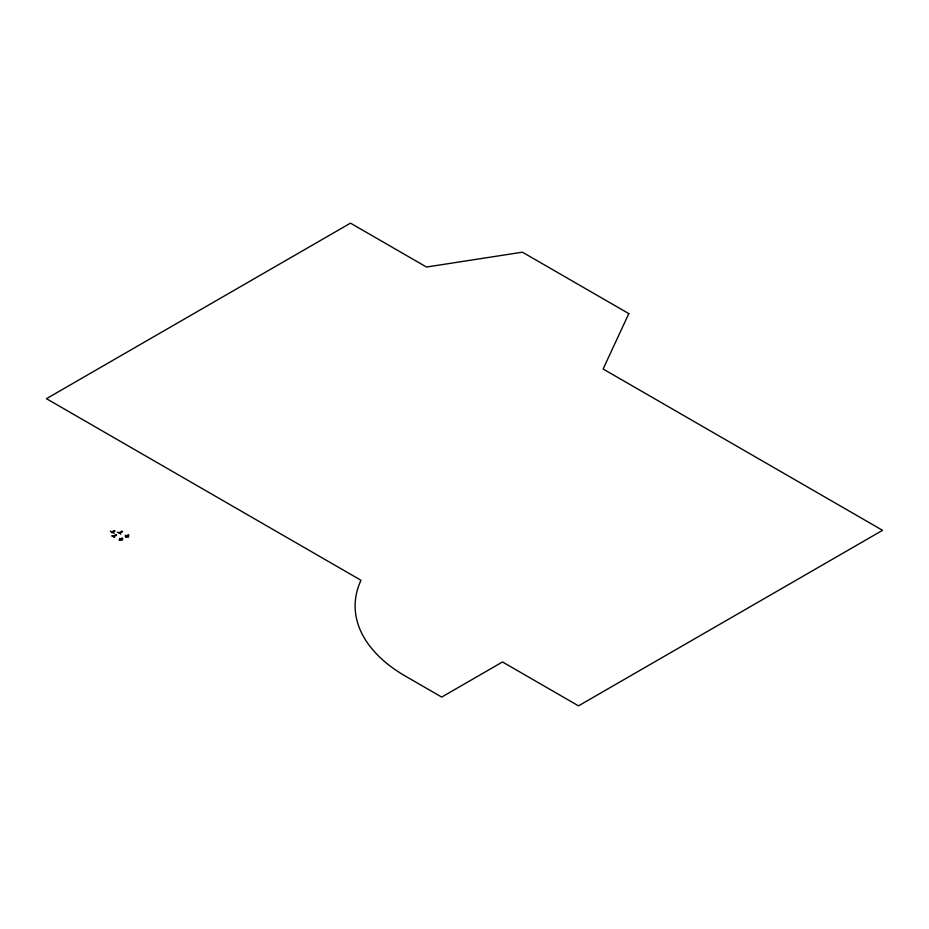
<?xml version="1.0" encoding="UTF-8"?>
<svg xmlns="http://www.w3.org/2000/svg" width="929" height="929" viewBox="0 0 929 929"><rect width="100%" height="100%" fill="white"/><g stroke="black" fill="none" stroke-linecap="round" stroke-linejoin="round"><path stroke-width="1.39" d="M126.309 536.707L128.69 537.101M112.095 532.154L110.388 531.121M112.479 532.282L114.186 533.316M120.12 532.874L120.712 534.256M111.503 535.928L113.977 535.963M114.36 536.184L114.418 537.612M119.76 539.668L119.818 538.239M122.721 539.923L120.247 539.888M119.435 532.596L117.321 532.294M125.891 536.323L125.287 535.15M628.817 313.619L603.118 368.999L882.55 530.32L578.512 705.854L502.508 661.971L441.693 697.087L405.485 676.173A171.97 99.287 0 0 1 360.986 580.265L46.45 398.68L350.488 223.146L426.492 267.029L522.412 252.189L628.817 313.619M114.36 530.587L111.317 532.34L112.072 532.781L115.115 531.028L114.36 530.587M115.87 534.651L112.827 536.405L113.582 536.846L116.624 535.092L115.87 534.651M121.757 531.26L118.715 533.014L119.469 533.455L122.512 531.69L121.757 531.26M122.024 538.205L118.982 539.97L119.736 540.399L122.779 538.646L122.024 538.205M128.214 534.988L125.171 536.741L125.926 537.183L128.968 535.418L128.214 534.988"/></g></svg>
